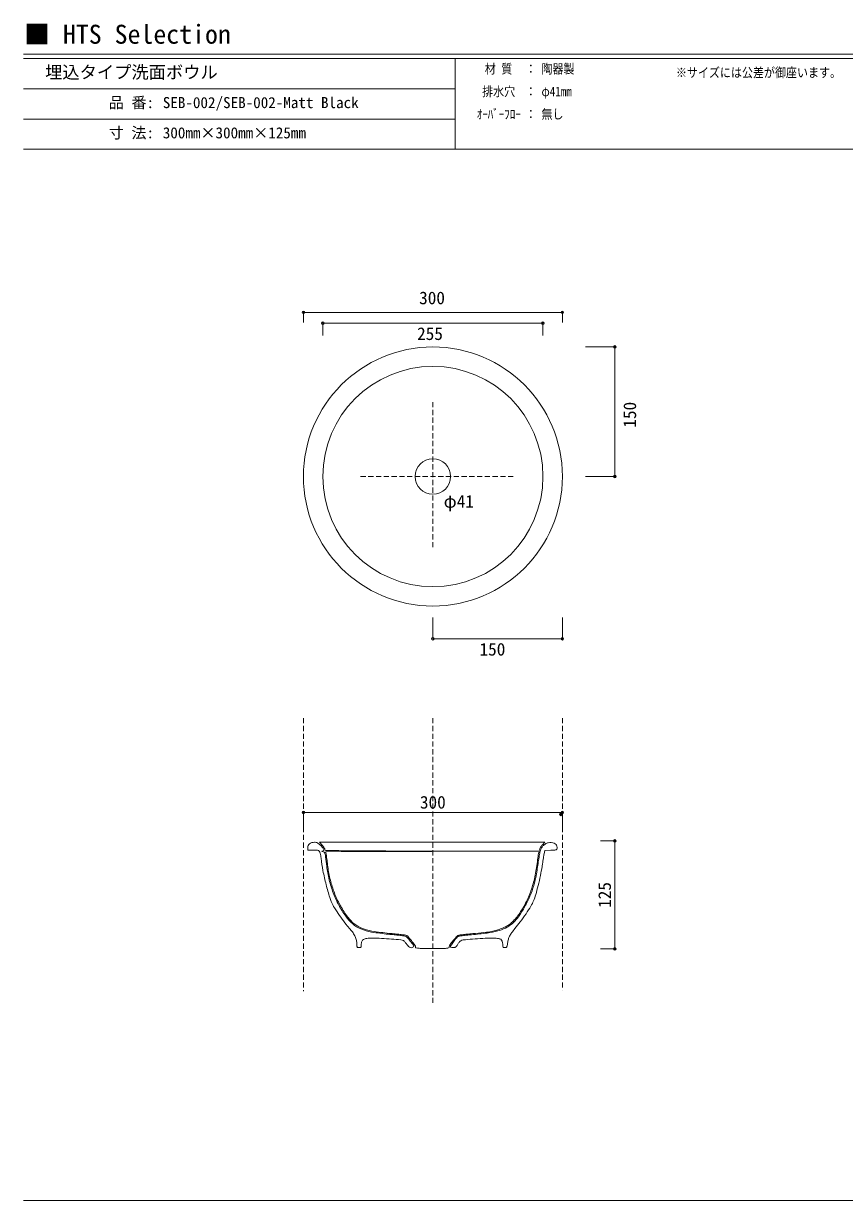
# Model space of a CAD drawing. Units: millimetres, scale not verified. Extents: x -1002 to 1002, y -687 to 676.
# Drawn here: x -1002 to -51, y -687 to 676 of the extents above; entities that cross this region are included whole.
import ezdxf
from ezdxf.enums import TextEntityAlignment as Align

# ---------------------------------------------------------------- set-up
doc = ezdxf.new("R2010")
doc.units = ezdxf.units.MM
doc.header["$LTSCALE"] = 5
doc.header["$PDMODE"] = 32
doc.header["$PDSIZE"] = 3
doc.linetypes.add('DASHED1', pattern=[1.8, 1.2, -0.6])
doc.layers.add('F-0', color=7, linetype='Continuous', lineweight=15)
doc.styles.add('ＭＳ ゴシック', font='')
doc.styles.get('ＭＳ ゴシック').set_extended_font_data('MS Gothic')

msp = doc.modelspace()

# ---------------------------------------------------------------- linework, layer by layer
at = {"layer": 'F-0'}
for p, q in [((1002.034, 640.036), (-1002.086, 640.036)), ((1002.034, 635.036), (-1002.086, 635.036)), ((-502.086, 635.036), (-502.086, 530.036)), ((-502.086, 600.036), (-1002.086, 600.036)), ((-502.086, 565.036), (-1002.086, 565.036)), ((1002.034, 530.036), (-1002.086, 530.036)), ((-659.101, -272.34), (-528.574, -272.34)), ((-655.997, -275.874), (-659.101, -272.34)), ((-528.574, -272.34), (-398.047, -272.34)), ((-398.047, -272.34), (-400.889, -275.181)), ((-672.894, -281.34), (-672.894, -278.396)), ((-666.429, -281.34), (-672.894, -281.34)), ((-651.983, -283.347), (-529.188, -283.089)), ((-651.436, -286.593), (-651.983, -283.347)), ((-406.394, -282.832), (-529.644, -282.586)), ((-529.188, -283.089), (-406.394, -282.832)), ((-398.337, -281.84), (-399.043, -285.84)), ((-391.115, -281.546), (-398.337, -281.84)), ((-1002.086, -687.064), (1002.034, -687.064))]:
    msp.add_line(p, q, dxfattribs=at)
at = {"layer": 'F-0', "color": 4, "lineweight": 9}
for p, q in [((-677.89, 341.202), (-377.89, 341.202)), ((-677.89, 341.202), (-677.89, 329.496)), ((-377.89, 341.202), (-377.89, 329.496)), ((-655.39, 328.718), (-400.39, 328.718)), ((-655.39, 328.718), (-655.39, 314.492)), ((-400.39, 328.718), (-400.39, 314.492)), ((-317.216, 301.126), (-351.163, 301.126)), ((-317.216, 301.126), (-317.216, 151.126)), ((-317.216, 151.126), (-351.163, 151.126)), ((-527.89, -36.691), (-527.89, -12.304)), ((-377.89, -36.691), (-377.89, -12.304)), ((-527.89, -36.691), (-377.89, -36.691)), ((-677.89, -237.753), (-377.89, -237.753)), ((-677.89, -237.753), (-677.89, -255.513)), ((-377.89, -237.753), (-377.89, -255.513)), ((-317.216, -270.826), (-333.544, -270.826)), ((-317.216, -270.826), (-317.216, -395.826)), ((-317.216, -395.826), (-333.544, -395.826))]:
    msp.add_line(p, q, dxfattribs=at)
at = {"layer": 'F-0', "color": 4, "linetype": 'DASHED1', "lineweight": 9}
for p, q in [((-527.89, 237.296), (-527.89, 69.469)), ((-611.743, 151.126), (-434.898, 151.126)), ((-677.89, -128.613), (-677.89, -444.6)), ((-527.89, -128.613), (-527.89, -458.257)), ((-377.89, -128.613), (-377.89, -443.625))]:
    msp.add_line(p, q, dxfattribs=at)
at = {"layer": 'F-0'}
for radius in [150, 127.5, 20.5]:
    msp.add_circle((-527.89, 151.126), radius, dxfattribs=at)
for centre, radius, start, end in [((-665.053, -284.563), 12.224, 90.00004, 105.09395), ((-665.053, -280.689), 8.35, 77.18352, 90.00005), ((-667.328, -278.396), 5.565, 153.90013, 179.99999), ((-667.357, -278.382), 5.533, 127.68694, 153.90013), ((-666.379, -279.648), 7.133, 105.09399, 127.68696), ((-666.429, -323.989), 42.65, 83.56741, 90.00004), ((-664.669, -278.997), 6.614, 61.92125, 77.18356), ((-662.042, -285.076), 3.49, 43.37106, 83.56752), ((-666.164, -281.801), 9.792, 49.85405, 61.92129), ((-681.299, -299.745), 33.267, 45, 49.85406), ((-662.845, -285.836), 4.596, 10.41848, 43.3711), ((-744.536, -300.856), 87.656, 6.56151, 10.41853), ((-701.52, -319.966), 61.864, 41.37876, 45.00001), ((-656.513, -282.985), 0.0884, 106.63437, 215.70829), ((-656.362, -282.877), 0.274, 215.70846, 265.80551), ((-648.875, -308.55), 26.77, 104.64543, 106.63446), ((-652.081, -224.503), 58.804, 265.80543, 266.92887), ((-674.777, -292.363), 24.991, 36.96552, 41.28351), ((-656.327, -280.036), 2.702, 284.6454, 316.54834), ((-655.348, -285.389), 2.168, 43.30896, 86.92893), ((-658.809, -282.339), 4.942, 18.35129, 41.37881), ((-670.648, -289.256), 19.824, 31.8286, 36.96557), ((-655.17, -281.132), 1.109, 316.54831, 18.35129), ((-668.157, -287.71), 16.892, 26.79956, 31.82864), ((-656.553, -286.525), 3.825, 14.76529, 43.3089), ((-654.625, -280.874), 1.732, 0.00005, 26.7996), ((-651.964, -280.874), 0.93, 179.99998, 268.9741), ((-680.016, -292.709), 28.089, 7.18803, 14.76527), ((-561.16, 4789.62), 5072.237, 268.97405, 269.20461), ((-590.051, 2708.466), 2990.883, 269.20457, 269.81282), ((-419.556, 54889.441), 55172.137, 269.81279, 269.88568), ((-368.692, -292.544), 37.519, 163.14639, 171.19611), ((-335.414, -299.757), 70.267, 166.72085, 171.59759), ((-387.152, -286.952), 18.23, 150.79928, 163.14648), ((-384.289, -288.223), 20.05, 154.31697, 166.72084), ((-391.612, -284.459), 13.12, 135.00002, 150.79935), ((-391.084, -284.955), 12.509, 137.90265, 154.31704), ((-390.602, -285.391), 13.16, 122.1004, 137.9027), ((-219.591, -317.544), 182.231, 169.98059, 170.68166), ((-392.397, -282.529), 9.782, 102.01732, 122.10041), ((-391.517, -286.665), 14.01, 86.67422, 102.01729), ((-398.427, -101.836), 179.858, 272.3298, 273.74018), ((-391.408, -284.798), 12.14, 70.28936, 86.67411), ((-388.846, -277.646), 4.543, 36.17497, 70.28929), ((-387.112, -274.922), 6.403, 273.7401, 289.51138), ((-389.112, -277.84), 4.873, 24.73053, 36.17489), ((-385.439, -279.642), 1.395, 289.51138, 334.14478), ((-393.201, -279.724), 9.374, 17.71723, 24.73057), ((-393.305, -279.757), 9.484, 10.73046, 17.71724), ((-386.792, -278.987), 2.898, 334.1447, 359.99998), ((-389.241, -278.987), 5.347, 359.99997, 10.7305), ((-479.766, -270.401), 178.86, 186.56161, 191.20995), ((-1876.211, -443.569), 1233.759, 6.69001, 7.18802), ((-709.99, -296.453), 59.378, 7.79434, 9.55787), ((-1120.3, -352.617), 473.515, 7.41224, 7.79429), ((-1172.099, -359.355), 525.75, 7.01384, 7.41216), ((-1204.168, -363.299), 558.06, 6.63287, 7.01377), ((-514.181, -283.064), 136.576, 186.63288, 193.24412), ((-583.132, -274.897), 177.411, 347.77309, 353.54591), ((-2335.984, -4.256), 1952.009, 351.14755, 351.59766), ((-210.338, -317.069), 197.76, 171.19611, 173.54585), ((1115.582, -535.917), 1535.146, 171.00977, 171.17272), ((1068.504, -528.467), 1487.482, 170.843, 171.00985), ((918.209, -504.241), 1335.247, 170.68162, 170.84297), ((-348.828, -244.45), 312.345, 191.21003, 194.27196), ((-517.522, -284.2), 134.245, 186.69003, 193.57949), ((-539.048, -284.45), 132.304, 340.58031, 347.77316), ((-509.164, -293.746), 102.308, 345.41173, 348.99655), ((-637.627, -268.767), 233.177, 348.99653, 351.14758), ((-702.254, -248.876), 305.326, 346.06543, 348.27514), ((-611.534, -267.704), 212.673, 348.27508, 351.17271), ((-355.724, -246.204), 305.229, 194.27197, 197.18496), ((-523.067, -285.54), 128.54, 193.57951, 200.69702), ((-525.779, -285.794), 124.661, 193.24412, 200.32385), ((-523.289, -288.605), 117.319, 335.24368, 341.64402), ((-502.809, -295.4), 95.742, 341.64408, 345.41174), ((-680.29, -254.326), 282.695, 343.85234, 346.06549), ((-597.823, -321.077), 51.817, 197.18492, 207.99983), ((-528.615, -287.636), 122.609, 200.69698, 207.98461), ((-528.314, -286.733), 121.958, 200.32376, 207.48409), ((-539.97, -280.912), 135.689, 329.50476, 335.24368), ((-525.152, -289.349), 117.57, 332.93056, 340.58037), ((-449.449, -324.768), 41.19, 328.57403, 337.88634), ((-480.323, -312.223), 74.515, 337.88626, 343.85239), ((-592.78, -318.396), 57.528, 207.99984, 214.21582), ((-316.304, -130.391), 391.871, 214.2159, 215.72367), ((-542.987, -295.273), 106.334, 207.98451, 216.09352), ((-527.149, -286.127), 123.27, 207.48399, 214.58708), ((-525.466, -289.455), 118.856, 323.54239, 329.50485), ((-512.267, -295.934), 103.1, 324.48896, 332.93054), ((-617.323, -222.194), 237.921, 326.03001, 328.57407), ((-328.259, -138.989), 377.145, 215.72367, 217.31303), ((-585.592, -326.334), 53.609, 216.0935, 229.09553), ((-584.174, -325.447), 54.005, 214.58708, 227.78968), ((-557.809, -313.942), 88.525, 217.31299, 221.97668), ((-597.978, -340.63), 34.693, 229.09562, 247.10958), ((-597.871, -340.548), 33.617, 227.78967, 246.62087), ((-461.265, -336.12), 39.566, 296.17669, 309.332), ((-459.216, -339.256), 34.463, 301.59719, 310.76603), ((-462.422, -335.538), 39.372, 310.76596, 319.26521), ((-459.671, -338.065), 37.051, 309.33206, 323.54242), ((-546.764, -275.112), 149.732, 319.50819, 323.36749), ((-489.759, -311.995), 75.449, 319.26516, 324.48895), ((-623.84, -217.803), 245.78, 323.36752, 326.03005), ((-652.384, -399.027), 38.692, 34.1174, 41.97667), ((-644.67, -393.801), 29.374, 24.45504, 34.1174), ((-589.487, -320.52), 56.523, 247.10967, 260.4162), ((-589.227, -320.552), 55.4, 246.62082, 260.40946), ((-553.809, -109.216), 270.817, 260.41629, 264.57917), ((-552.118, -100.931), 278.134, 260.40946, 264.57921), ((-702.788, -1679.163), 1306.183, 84.2854, 84.57921), ((-699.56, -1654.673), 1282.587, 84.27984, 84.57916), ((-656.22, -1213.822), 838.518, 83.87589, 84.28544), ((-654.011, -1199.949), 825.588, 83.86343, 84.27985), ((-691.289, -1540.663), 1167.235, 83.62815, 83.87589), ((-687.474, -1511.19), 1138.622, 83.60925, 83.86341), ((-563.532, -396.613), 16.073, 78.31301, 83.62819), ((-562.541, -395.76), 16.218, 78.28, 83.60915), ((-561.175, -385.219), 4.438, 42.9493, 78.31308), ((-560.061, -383.804), 4.008, 41.71639, 78.27992), ((-653.763, -467.338), 129.538, 38.74818, 41.71639), ((-436.435, -441.716), 87.778, 136.47327, 140.57613), ((-492.985, -389.155), 9.711, 125.81425, 142.13766), ((-496.684, -384.487), 4.68, 101.8302, 136.47331), ((-497.845, -382.419), 1.405, 97.15204, 125.81434), ((-421.472, -991.072), 614.831, 96.75464, 97.15204), ((-494.203, -396.334), 16.784, 96.4727, 101.83025), ((-377.828, -1422.086), 1049.117, 96.19612, 96.47275), ((-463.06, -639.943), 261.247, 95.66584, 96.75468), ((-406.223, -1160.531), 786.025, 95.75709, 96.1962), ((-443.114, -840.987), 463.278, 94.95678, 95.66587), ((-363.959, -1579.721), 1207.34, 95.43878, 95.75712), ((-518.855, 32.325), 413.312, 274.95685, 277.48808), ((-539.884, 268.022), 648.76, 275.43874, 276.56219), ((-475.98, -287.495), 89.579, 276.56219, 281.40204), ((-477.099, -285.356), 92.898, 277.48815, 285.15422), ((-467.613, -328.985), 47.253, 281.40207, 288.651), ((-465.91, -326.671), 50.095, 285.15431, 296.17661), ((-474.825, -307.615), 69.807, 288.65104, 294.06196), ((-464.618, -330.475), 44.772, 294.06193, 301.59727), ((-421.558, -389.72), 19.584, 153.15535, 164.78397), ((-416.021, -392.522), 25.79, 143.33011, 153.15535), ((-363.152, -431.887), 91.704, 139.50813, 143.33009), ((-640.545, -391.925), 24.843, 13.92869, 24.455), ((-633.509, -390.18), 17.594, 0.29604, 13.92871), ((-572.486, -389.865), 43.43, 180.29608, 183.59104), ((-613.43, -392.435), 2.406, 183.59099, 210.68506), ((-614.539, -393.093), 1.116, 210.68502, 256.97779), ((-613.394, -388.14), 6.199, 256.97767, 270.00003), ((-613.394, -387.556), 6.783, 269.99997, 281.56389), ((-612.267, -393.062), 1.163, 281.56384, 324.15846), ((-612.834, -392.653), 1.862, 324.15851, 354.96744), ((-632.986, -390.878), 22.093, 354.96746, 359.99997), ((-600.836, -390.878), 10.058, 158.53419, 179.99997), ((-605.904, -388.886), 4.612, 120.10526, 158.53415), ((-603.553, -392.94), 9.299, 95.70146, 120.10527), ((-598.228, -446.274), 62.898, 89.75139, 95.70148), ((-599.039, -633.098), 249.723, 87.3193, 89.7513), ((-603.984, -738.696), 355.437, 85.45257, 87.31923), ((-623.896, -989.054), 606.586, 84.43542, 85.45253), ((-565.847, -393.227), 7.937, 61.84507, 84.43532), ((-564.267, -390.275), 4.589, 47.60293, 61.84503), ((-573.181, -400.037), 17.809, 42.40635, 47.60288), ((-575.027, -401.724), 20.31, 37.3487, 42.40641), ((-572.873, -400.08), 17.6, 31.71751, 37.34855), ((-615.35, -435.648), 78.451, 38.58463, 42.94935), ((-549.713, -385.766), 9.626, 211.71744, 228.66938), ((-551.888, -388.239), 6.332, 228.66935, 251.8686), ((-631.418, -448.468), 99.007, 35.10221, 38.58461), ((-552.688, -390.68), 3.764, 251.86857, 283.37942), ((-652.618, -466.419), 128.07, 35.74789, 38.74818), ((-552.359, -392.063), 2.343, 283.37942, 328.28255), ((-551.725, -392.454), 1.598, 328.28252, 35.10221), ((-552.052, -394.027), 4.158, 0, 35.74789), ((-547.187, -394.027), 0.707, 180.00004, 262.09278), ((-540.729, -347.534), 47.646, 262.09281, 266.15008), ((-537.414, -298.263), 97.028, 266.15009, 269.39189), ((-517.069, -337.795), 57.502, 270.42791, 275.12803), ((-512.832, -385.013), 10.095, 275.12806, 288.65865), ((-509.936, -393.589), 1.043, 288.65871, 359.97943), ((-504.357, -393.591), 4.536, 144.6483, 179.97941), ((-435.912, -442.146), 88.455, 140.57612, 144.64827), ((-506.531, -392.966), 0.93, 145.738, 211.71745), ((-506.578, -392.995), 0.875, 211.71747, 246.34446), ((-266.095, -556.747), 291.849, 144.59107, 145.7379), ((-504.678, -388.658), 5.61, 246.34446, 255.12246), ((-504.24, -387.007), 7.318, 255.12252, 263.26586), ((-503.992, -384.911), 9.429, 263.26582, 270.00003), ((-503.992, -388.475), 5.864, 270, 284.23297), ((-398.32, -462.75), 129.618, 142.13769, 144.591), ((-503.36, -390.965), 3.295, 284.23296, 306.14552), ((-504.037, -390.04), 4.442, 306.1456, 324.37729), ((-512.727, -383.813), 15.132, 324.37738, 331.69591), ((-485.714, -398.36), 15.548, 145.7811, 151.69592), ((-482.955, -400.237), 18.885, 140.66859, 145.78104), ((-484.609, -398.882), 16.747, 135.4166, 140.66855), ((-493.158, -390.456), 4.743, 121.98513, 135.41659), ((-492.212, -391.971), 6.53, 95.8247, 121.98518), ((-429.414, -1007.565), 625.319, 94.8142, 95.82466), ((-453.16, -725.63), 342.385, 92.8409, 94.81411), ((-458.318, -621.684), 238.312, 90.25189, 92.84086), ((-459.051, -455.012), 71.638, 85.06518, 90.25186), ((-453.639, -392.333), 8.726, 60.62259, 85.06515), ((-451.368, -388.298), 4.095, 20.4773, 60.62265), ((-456.987, -390.396), 10.093, 359.99995, 20.47734), ((-413.291, -390.396), 33.603, 179.99999, 183.84692), ((-444.555, -392.499), 2.268, 183.84695, 211.39109), ((-445.54, -393.099), 1.114, 211.39108, 256.35948), ((-444.487, -388.762), 5.577, 256.35952, 269.99996), ((-444.487, -390.247), 4.093, 269.99998, 288.96433), ((-443.641, -392.711), 1.487, 288.96426, 329.2998), ((-445.901, -391.369), 4.115, 329.29981, 349.56665), ((-505.321, -380.428), 64.535, 349.56666, 352.28648), ((-406.524, -393.809), 35.164, 164.78392, 172.28653), ((-528.393, 551.724), 947.063, 269.39195, 269.99998), ((-528.394, 1178.605), 1573.945, 270.00001, 270.42789)]:
    msp.add_arc(centre, radius, start, end, dxfattribs=at)
at = {"layer": 'F-0', "color": 6}
for p in [(-677.89, 341.202), (-377.89, 341.202), (-655.39, 328.718), (-400.39, 328.718), (-317.216, 301.126), (-317.216, 151.126), (-527.89, -36.691), (-377.89, -36.691), (-677.89, -237.753), (-379.531, -240.056), (-377.89, -237.753), (-317.216, -270.826), (-317.216, -395.826)]:
    msp.add_point(p, dxfattribs=at)

# ---------------------------------------------------------------- texts
at = {"layer": 'F-0', "style": 'ＭＳ ゴシック'}
for s, height, p in [('■ HTS Selection', 21.99, (-1001.367, 645.583)), ('埋込タイプ洗面ボウル', 14.66, (-977.086, 607.536)), ('品 番:', 12.83, (-903.336, 573.786)), ('SEB-002/SEB-002-Matt Black', 12.83, (-840.774, 573.786)), ('寸 法:', 12.83, (-903.336, 538.786)), ('300mm×300mm×125mm', 12.83, (-840.774, 538.786)), ('300', 14.66, (-543.816, 346.204)), ('255', 14.66, (-546.184, 304.765)), ('φ41', 14.66, (-515.4, 110.591)), ('150', 14.66, (-473.874, -60.614)), ('300', 14.66, (-542.89, -237.753))]:
    msp.add_text(s, height=height, dxfattribs=at).set_placement(p, align=Align.BOTTOM_LEFT)
at = {"layer": 'F-0', "style": 'ＭＳ ゴシック', "width": 0.85}
for s, p in [('材 質', (-467.711, 614.411)), ('：', (-420.836, 614.411)), ('陶器製', (-402.086, 614.411)), ('※サイズには公差が御座います。', (-246.359, 610.036)), ('排水穴', (-470.836, 588.161)), ('：', (-420.836, 588.161)), ('φ41mm', (-402.086, 588.161)), ('ｵｰﾊﾞｰﾌﾛｰ', (-477.086, 561.911)), ('：', (-420.836, 561.911)), ('無し', (-402.086, 561.911))]:
    msp.add_text(s, height=11, dxfattribs=at).set_placement(p, align=Align.BOTTOM_LEFT)
at = {"layer": 'F-0', "style": 'ＭＳ ゴシック'}
for s, p in [('150', (-288.075, 207.678)), ('125', (-317.216, -348.326))]:
    msp.add_text(s, height=14.66, rotation=90, dxfattribs=at).set_placement(p, align=Align.BOTTOM_LEFT)

doc.saveas('drawing.dxf')
